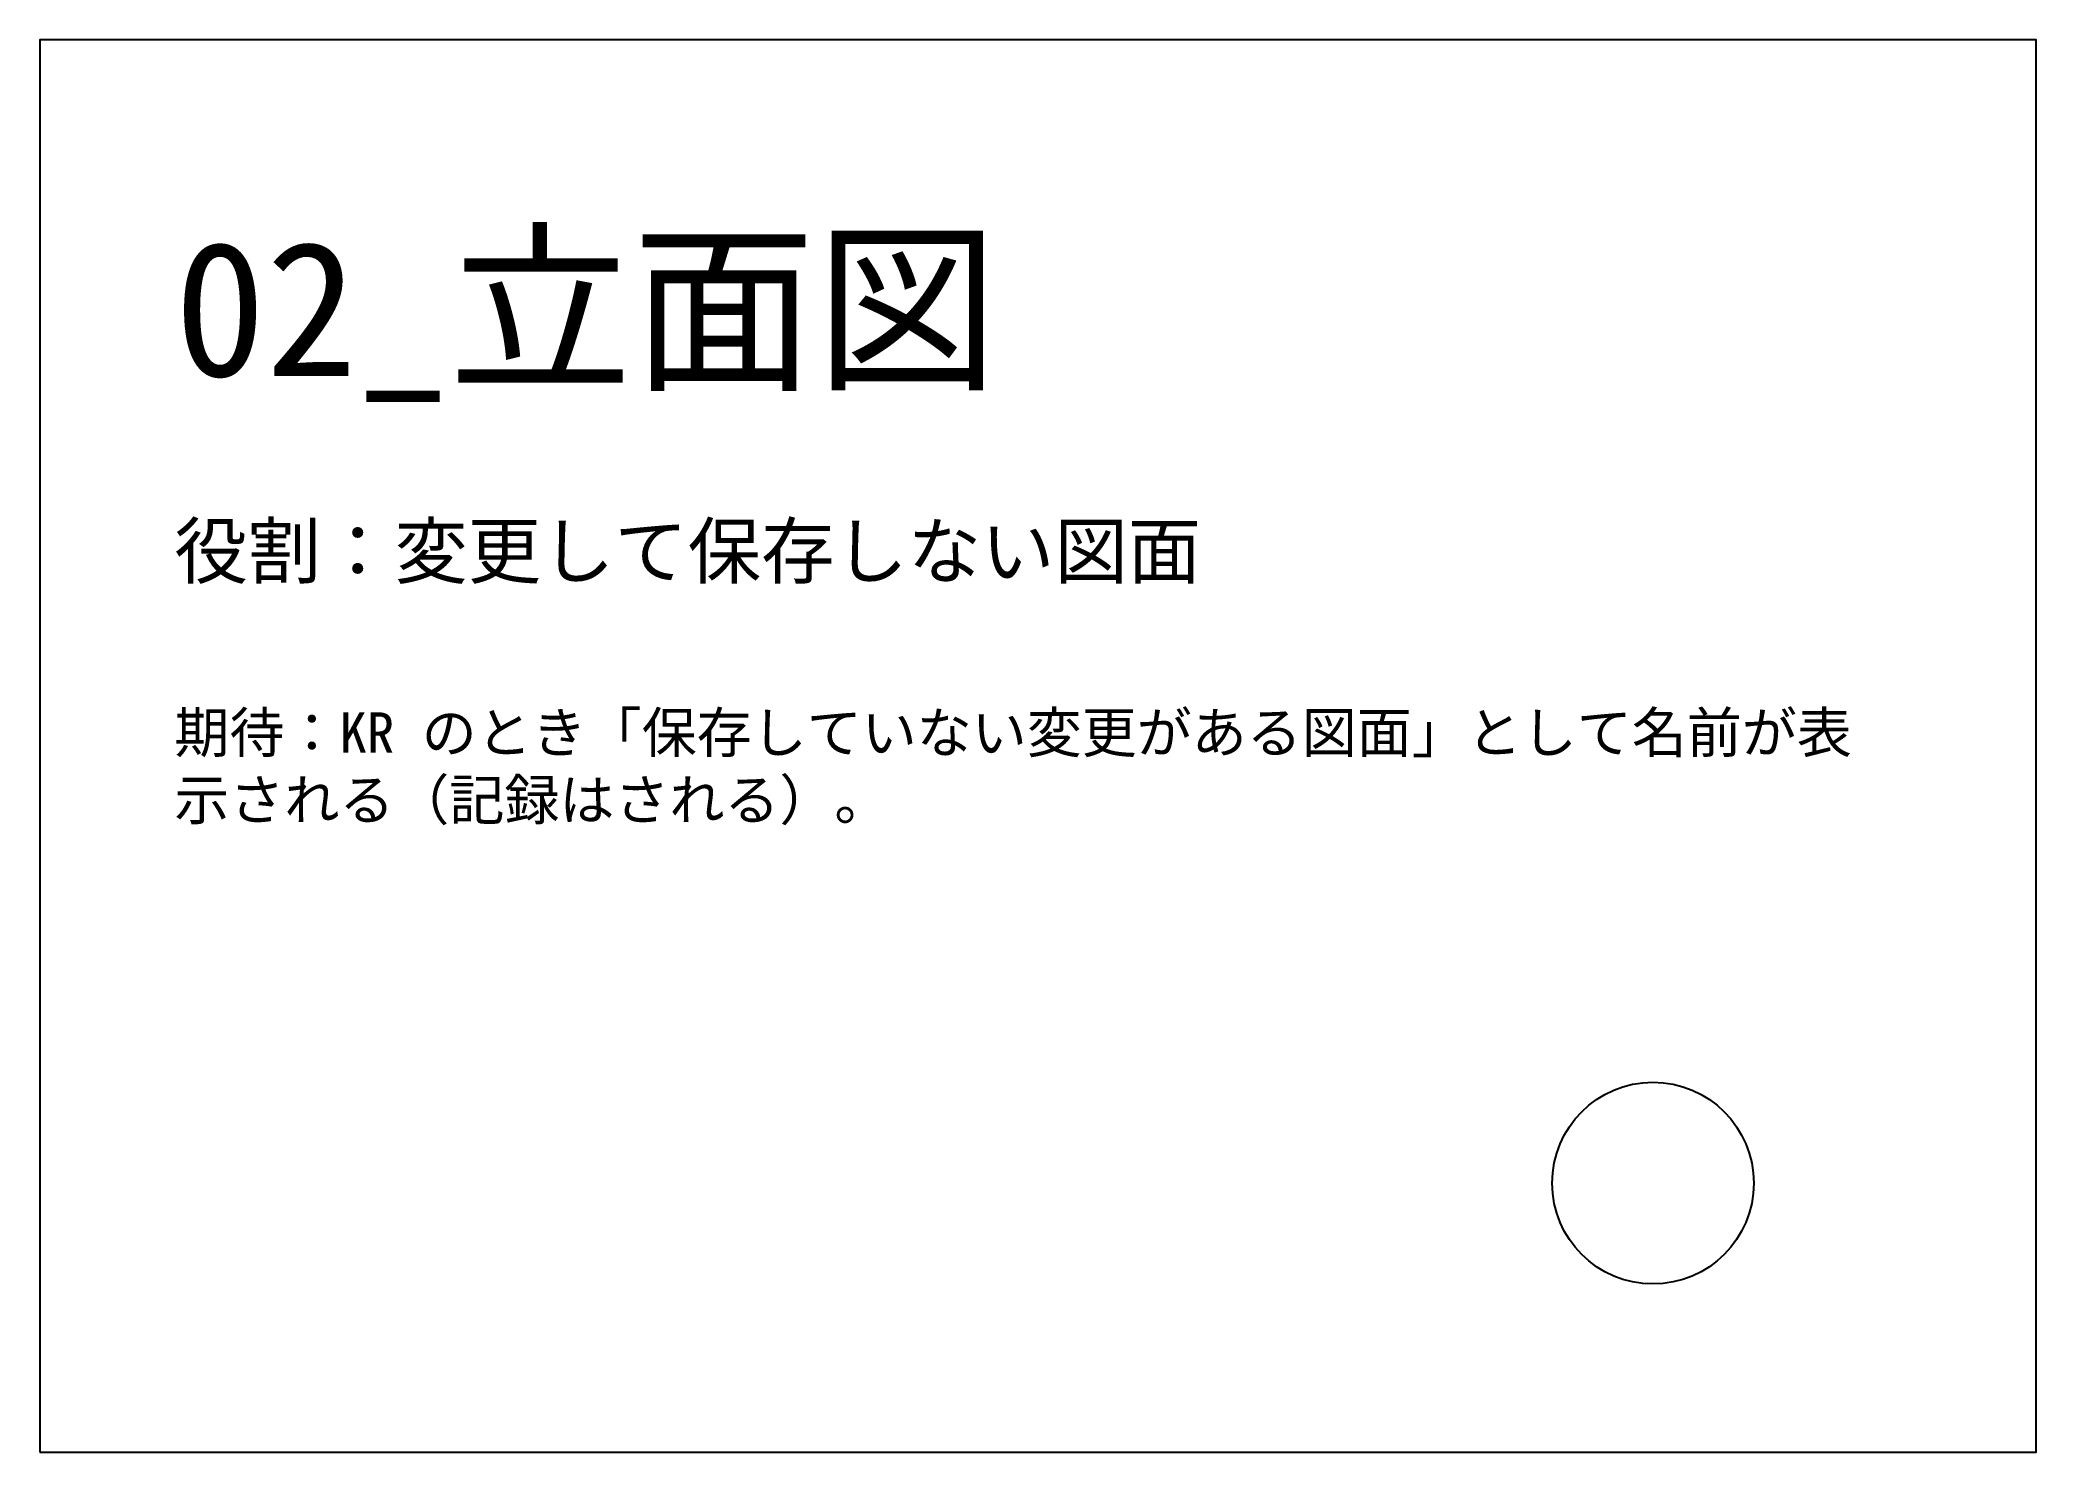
# Model space of a CAD drawing. Header units: millimetres. Extents: x 0 to 297, y 0 to 210.
import ezdxf

# ---------------------------------------------------------------- set-up
doc = ezdxf.new("R2010")
doc.units = ezdxf.units.MM
doc.layers.add('KR_作図', color=4, linetype='Continuous')
doc.layers.add('KR_見出し', color=8, linetype='Continuous')
doc.styles.add('KR_JP', font='msgothic.ttc')

msp = doc.modelspace()

# ---------------------------------------------------------------- linework, layer by layer
at = {"layer": 'KR_作図'}
msp.add_circle((240, 40), 15, dxfattribs=at)
at = {"layer": 'KR_見出し'}
msp.add_lwpolyline([(0, 0), (297, 0), (297, 210), (0, 210)], close=True, dxfattribs=at)

# ---------------------------------------------------------------- texts
at = {"layer": 'KR_見出し', "style": 'KR_JP'}
for s, height, p in [('02_立面図', 20, (20, 160)), ('役割：変更して保存しない図面', 8, (20, 130))]:
    msp.add_text(s, height=height, dxfattribs=at).set_placement(p)
at = {"layer": 'KR_見出し', "insert": (20, 110), "char_height": 6, "width": 250, "attachment_point": 1, "style": 'KR_JP'}
msp.add_mtext('期待：KR のとき「保存していない変更がある図面」として名前が表示される（記録はされる）。', dxfattribs=at)

doc.saveas('drawing.dxf')
